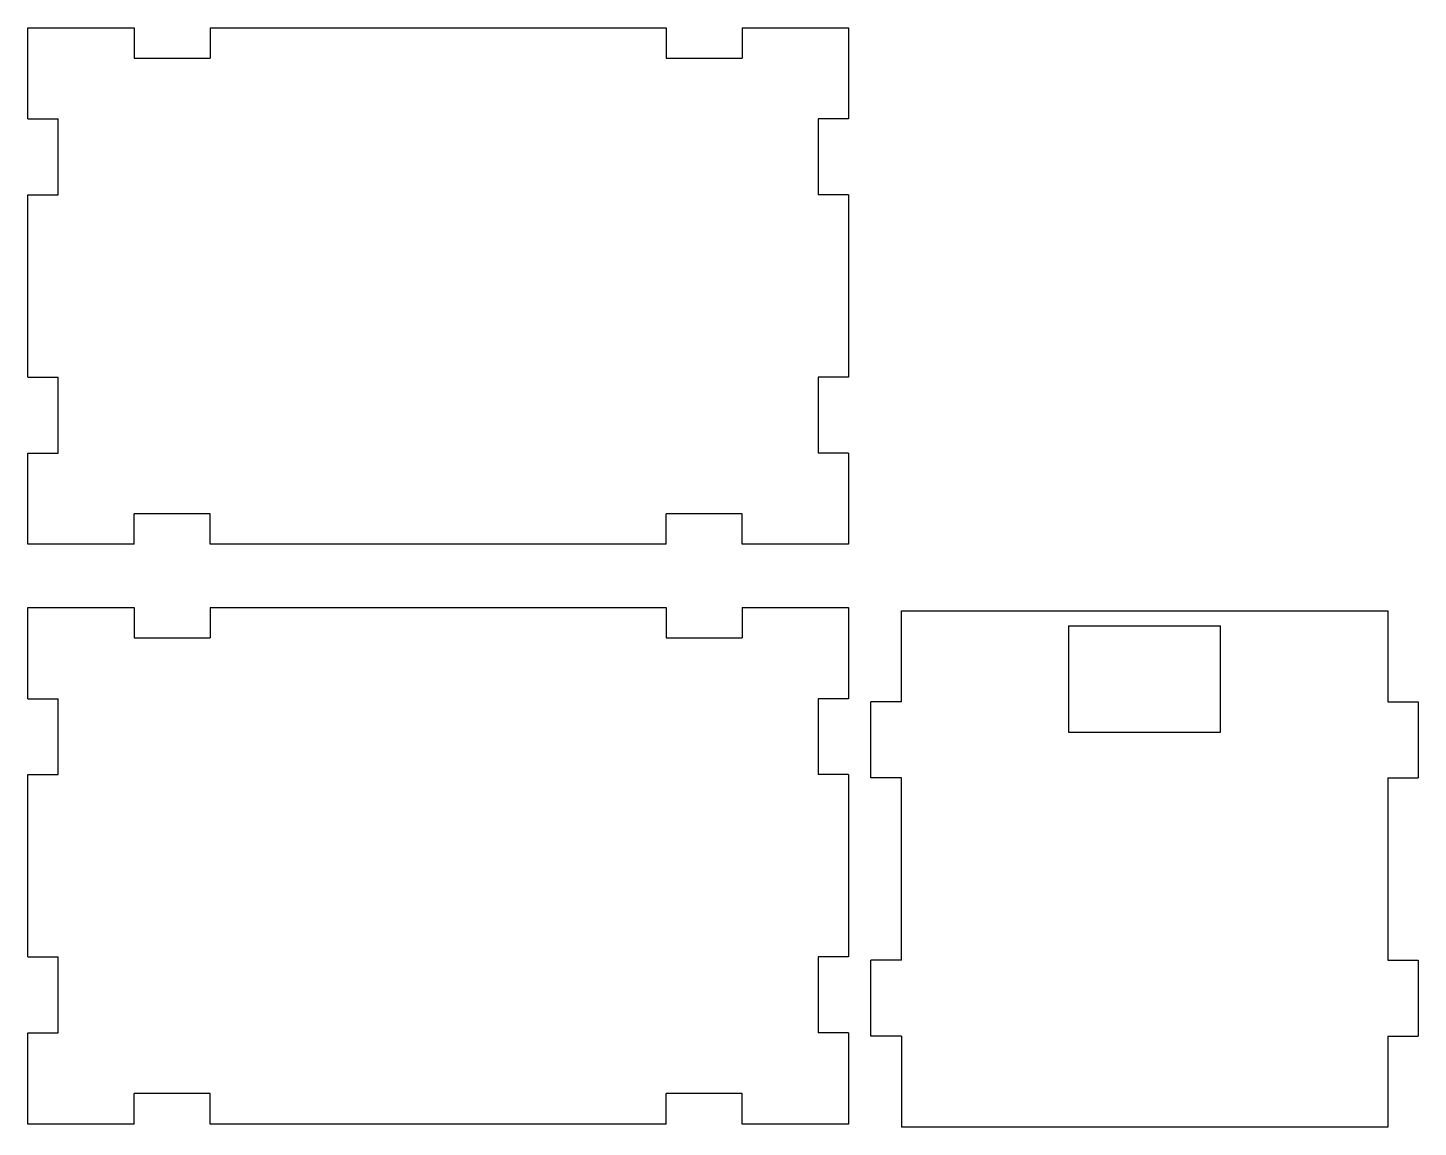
# Model space of a CAD drawing. Extents: x -84 to 82, y -85 to 13.
# Drawn here: x -84.2 to 7.2, y -84.7 to -12.4 of the extents above; entities that cross this region are included whole.
import ezdxf

# ---------------------------------------------------------------- set-up
doc = ezdxf.new("R2010")
doc.units = 0
doc.layers.get('0').update_dxf_attribs({"linetype": 'CONTINUOUS'})

msp = doc.modelspace()

# ---------------------------------------------------------------- linework, layer by layer
for p, q in [((-84.232, -12.357), (-77.232, -12.357)), ((-84.232, -18.357), (-84.232, -12.357)), ((-77.232, -12.357), (-77.232, -14.357)), ((-72.232, -12.357), (-42.232, -12.357)), ((-72.232, -12.357), (-72.232, -14.357)), ((-42.232, -12.357), (-42.232, -14.357)), ((-37.232, -12.357), (-37.232, -14.357)), ((-37.232, -12.357), (-30.232, -12.357)), ((-30.232, -12.357), (-30.232, -18.357)), ((-77.232, -14.357), (-72.232, -14.357)), ((-42.232, -14.357), (-37.232, -14.357)), ((-84.232, -18.357), (-82.232, -18.357)), ((-82.232, -23.357), (-82.232, -18.357)), ((-32.232, -18.357), (-32.232, -23.357)), ((-30.232, -18.357), (-32.232, -18.357)), ((-84.232, -23.357), (-82.232, -23.357)), ((-84.232, -35.357), (-84.232, -23.357)), ((-30.232, -23.357), (-32.232, -23.357)), ((-30.232, -23.357), (-30.232, -35.357)), ((-84.232, -35.357), (-82.232, -35.357)), ((-82.232, -40.357), (-82.232, -35.357)), ((-32.232, -35.357), (-32.232, -40.357)), ((-30.232, -35.357), (-32.232, -35.357)), ((-84.232, -40.357), (-82.232, -40.357)), ((-84.232, -46.357), (-84.232, -40.357)), ((-30.232, -40.357), (-32.232, -40.357)), ((-30.232, -40.357), (-30.232, -46.357)), ((-77.232, -46.357), (-77.232, -44.357)), ((-72.232, -44.357), (-77.232, -44.357)), ((-72.232, -46.357), (-72.232, -44.357)), ((-42.232, -46.357), (-42.232, -44.357)), ((-37.232, -44.357), (-42.232, -44.357)), ((-37.232, -46.357), (-37.232, -44.357)), ((-77.232, -46.357), (-84.232, -46.357)), ((-42.232, -46.357), (-72.232, -46.357)), ((-30.232, -46.357), (-37.232, -46.357)), ((-84.232, -56.523), (-84.232, -50.523)), ((-84.232, -50.523), (-77.232, -50.523)), ((-77.232, -50.523), (-77.232, -52.523)), ((-72.232, -50.523), (-42.232, -50.523)), ((-72.232, -50.523), (-72.232, -52.523)), ((-42.232, -50.523), (-42.232, -52.523)), ((-37.232, -50.523), (-30.232, -50.523)), ((-37.232, -50.523), (-37.232, -52.523)), ((-30.232, -50.523), (-30.232, -56.523)), ((-26.759, -50.733), (5.241, -50.733)), ((-26.759, -56.733), (-26.759, -50.733)), ((5.241, -50.733), (5.241, -56.733)), ((-15.759, -51.733), (-15.759, -58.733)), ((-15.759, -51.733), (-5.759, -51.733)), ((-5.759, -58.733), (-5.759, -51.733)), ((-77.232, -52.523), (-72.232, -52.523)), ((-42.232, -52.523), (-37.232, -52.523)), ((-84.232, -56.523), (-82.232, -56.523)), ((-82.232, -61.523), (-82.232, -56.523)), ((-32.232, -56.523), (-32.232, -61.523)), ((-30.232, -56.523), (-32.232, -56.523)), ((-26.759, -56.733), (-28.759, -56.733)), ((-28.759, -61.733), (-28.759, -56.733)), ((5.241, -56.733), (7.241, -56.733)), ((7.241, -56.733), (7.241, -61.733)), ((-15.759, -58.733), (-5.759, -58.733)), ((-84.232, -73.523), (-84.232, -61.523)), ((-84.232, -61.523), (-82.232, -61.523)), ((-30.232, -61.523), (-32.232, -61.523)), ((-30.232, -61.523), (-30.232, -73.523)), ((-26.759, -61.733), (-28.759, -61.733)), ((-26.759, -73.733), (-26.759, -61.733)), ((5.241, -61.733), (7.241, -61.733)), ((5.241, -61.733), (5.241, -73.733)), ((-84.232, -73.523), (-82.232, -73.523)), ((-82.232, -78.523), (-82.232, -73.523)), ((-32.232, -73.523), (-32.232, -78.523)), ((-30.232, -73.523), (-32.232, -73.523)), ((-26.759, -73.733), (-28.759, -73.733)), ((-28.759, -78.733), (-28.759, -73.733)), ((5.241, -73.733), (7.241, -73.733)), ((7.241, -73.733), (7.241, -78.733)), ((-84.232, -84.523), (-84.232, -78.523)), ((-84.232, -78.523), (-82.232, -78.523)), ((-30.232, -78.523), (-32.232, -78.523)), ((-30.232, -78.523), (-30.232, -84.523)), ((-26.759, -78.733), (-28.759, -78.733)), ((-26.759, -78.733), (-26.759, -84.733)), ((5.241, -78.733), (7.241, -78.733)), ((5.241, -78.733), (5.241, -84.733)), ((-72.232, -82.523), (-77.232, -82.523)), ((-77.232, -84.523), (-77.232, -82.523)), ((-72.232, -84.523), (-72.232, -82.523)), ((-37.232, -82.523), (-42.232, -82.523)), ((-42.232, -84.523), (-42.232, -82.523)), ((-37.232, -84.523), (-37.232, -82.523)), ((-77.232, -84.523), (-84.232, -84.523)), ((-42.232, -84.523), (-72.232, -84.523)), ((-30.232, -84.523), (-37.232, -84.523)), ((5.241, -84.733), (-26.759, -84.733))]:
    msp.add_line(p, q)

doc.saveas('drawing.dxf')
